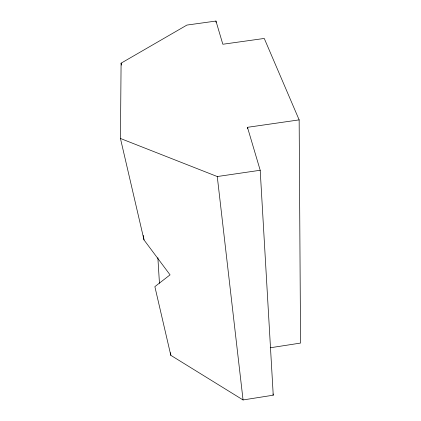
<?xml version="1.0" encoding="UTF-8"?>
<svg xmlns="http://www.w3.org/2000/svg" width="421" height="421" viewBox="0 0 421 421"><rect width="100%" height="100%" fill="white"/><g stroke="black" fill="none" stroke-linecap="round" stroke-linejoin="round"><path stroke-width="0.63" d="M299.147 119.88L247.469 127.321L260.199 170.263L273.24 395.198L243.059 399.95L170.805 355.324L154.865 286.643L170.058 274.855L144.014 239.933L120.448 138.477L121.09 63.171L186.935 25.071L215.957 21.05L222.835 44.247L264.267 38.453L299.147 119.88L300.552 343.073L270.235 347.778M120.448 138.477L217.268 176.541L260.199 170.263M272.966 393.93L273.24 395.198M121.09 63.171L121.495 65.097M143.272 235.434L144.014 239.933M217.268 176.541L243.059 399.95M215.957 21.05L216.084 22.36M170.616 352.698L170.805 355.324M247.469 127.321L247.564 128.631M157.87 257.705L159.454 283.275"/></g></svg>
